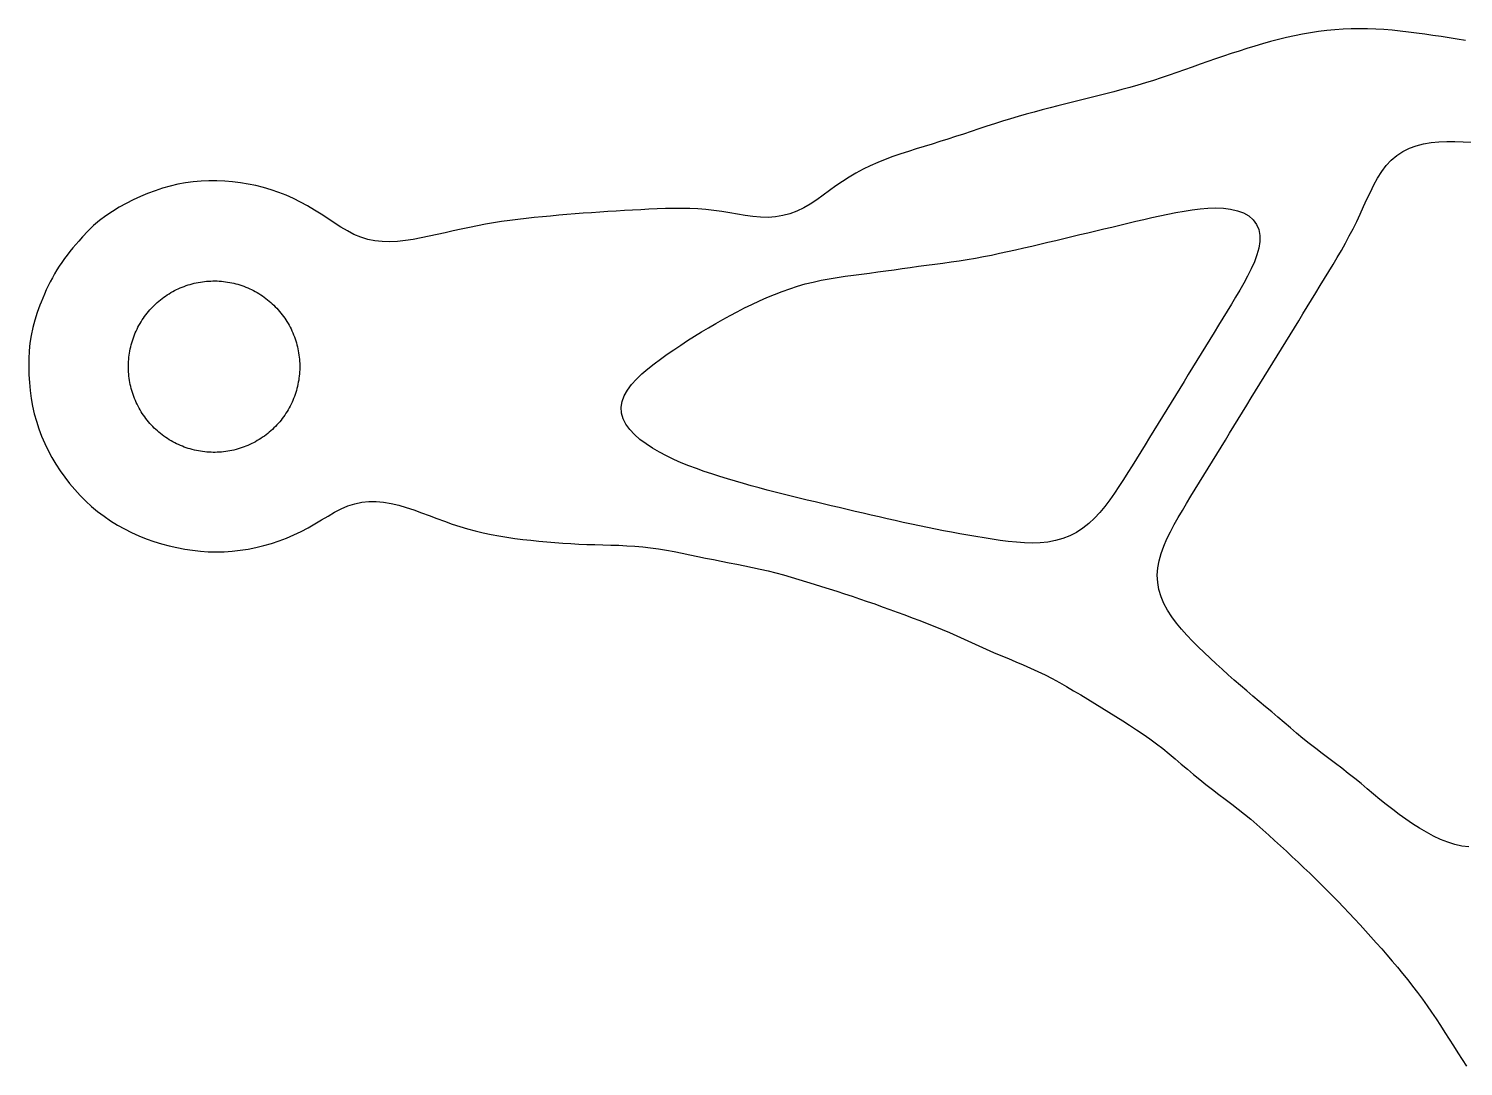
# Model space of a CAD drawing. Header units: metres. Extents: x -163 to 11, y -106 to 38.
# Drawn here: x -162.9 to -75.9, y -24.9 to 38 of the extents above; entities that cross this region are included whole.
import ezdxf

# ---------------------------------------------------------------- set-up
doc = ezdxf.new("R2010")
doc.units = ezdxf.units.M

msp = doc.modelspace()

# ---------------------------------------------------------------- linework, layer by layer
at = {"layer": 'ROCKER'}
for points in [[(-75.737, 37.291), (-76.231, 37.368), (-76.725, 37.445), (-77.218, 37.522), (-77.712, 37.597), (-78.206, 37.67), (-78.701, 37.74), (-79.195, 37.805), (-79.69, 37.864), (-80.186, 37.914), (-80.682, 37.954), (-81.178, 37.984), (-81.675, 38.001), (-82.172, 38.005), (-82.669, 37.997), (-83.165, 37.975), (-83.661, 37.941), (-84.156, 37.894), (-84.649, 37.835), (-85.141, 37.763), (-85.631, 37.679), (-86.119, 37.582), (-86.605, 37.474), (-87.088, 37.356), (-87.569, 37.227), (-88.049, 37.091), (-88.526, 36.947), (-89.003, 36.799), (-89.478, 36.647), (-89.953, 36.491), (-90.427, 36.333), (-90.9, 36.172), (-91.372, 36.01), (-91.844, 35.845), (-92.315, 35.68), (-92.786, 35.514), (-93.257, 35.349), (-93.729, 35.186), (-94.202, 35.027), (-94.677, 34.872), (-95.153, 34.723), (-95.631, 34.579), (-96.111, 34.44), (-96.592, 34.307), (-97.074, 34.177), (-97.558, 34.051), (-98.042, 33.928), (-98.527, 33.807), (-99.013, 33.687), (-99.498, 33.567), (-99.983, 33.447), (-100.468, 33.325), (-100.953, 33.202), (-101.436, 33.077), (-101.919, 32.948), (-102.401, 32.815), (-102.881, 32.678), (-103.36, 32.536), (-103.838, 32.39), (-104.314, 32.24), (-104.79, 32.087), (-105.264, 31.931), (-105.739, 31.773), (-106.213, 31.616), (-106.687, 31.46), (-107.162, 31.306), (-107.638, 31.155), (-108.115, 31.006), (-108.592, 30.858), (-109.068, 30.711), (-109.544, 30.562), (-110.017, 30.408), (-110.487, 30.247), (-110.952, 30.076), (-111.411, 29.893), (-111.862, 29.695), (-112.302, 29.481), (-112.732, 29.25), (-113.15, 29.001), (-113.557, 28.738), (-113.954, 28.462), (-114.343, 28.18), (-114.728, 27.898), (-115.115, 27.624), (-115.506, 27.368), (-115.905, 27.137), (-116.316, 26.939), (-116.738, 26.78), (-117.172, 26.663), (-117.616, 26.59), (-118.068, 26.559), (-118.525, 26.567), (-118.988, 26.606), (-119.453, 26.669), (-119.923, 26.747), (-120.395, 26.83), (-120.871, 26.909), (-121.351, 26.978), (-121.835, 27.033), (-122.323, 27.072), (-122.814, 27.095), (-123.307, 27.103), (-123.802, 27.1), (-124.299, 27.087), (-124.796, 27.069), (-125.294, 27.046), (-125.793, 27.02), (-126.291, 26.993), (-126.789, 26.965), (-127.288, 26.936), (-127.786, 26.906), (-128.284, 26.874), (-128.782, 26.84), (-129.28, 26.804), (-129.777, 26.766), (-130.274, 26.726), (-130.771, 26.684), (-131.268, 26.639), (-131.764, 26.593), (-132.26, 26.544), (-132.756, 26.492), (-133.251, 26.435), (-133.745, 26.372), (-134.238, 26.302), (-134.729, 26.224), (-135.22, 26.138), (-135.71, 26.045), (-136.199, 25.946), (-136.687, 25.842), (-137.174, 25.735), (-137.661, 25.626), (-138.147, 25.518), (-138.633, 25.413), (-139.118, 25.314), (-139.6, 25.225), (-140.079, 25.152), (-140.554, 25.1), (-141.022, 25.076), (-141.481, 25.086), (-141.929, 25.134), (-142.364, 25.225), (-142.788, 25.357), (-143.201, 25.529), (-143.604, 25.735), (-144.002, 25.968), (-144.398, 26.219), (-144.796, 26.48), (-145.198, 26.743), (-145.607, 27.001), (-146.024, 27.249), (-146.449, 27.483), (-146.883, 27.7), (-147.324, 27.898), (-147.773, 28.075), (-148.228, 28.232), (-148.688, 28.369), (-149.153, 28.485), (-149.623, 28.582), (-150.095, 28.658), (-150.571, 28.715), (-151.048, 28.753), (-151.527, 28.772), (-152.005, 28.771), (-152.483, 28.75), (-152.959, 28.71), (-153.431, 28.647), (-153.9, 28.563), (-154.364, 28.455), (-154.823, 28.326), (-155.277, 28.176), (-155.726, 28.007), (-156.169, 27.821), (-156.605, 27.619), (-157.034, 27.402), (-157.454, 27.169), (-157.863, 26.919), (-158.259, 26.651), (-158.639, 26.363), (-159.004, 26.055), (-159.352, 25.725), (-159.683, 25.376), (-159.9, 25.123), (-159.907, 25.115), (-160.092, 24.911), (-160.271, 24.703), (-160.445, 24.49), (-160.614, 24.274), (-160.778, 24.053), (-160.936, 23.828), (-161.088, 23.599), (-161.235, 23.367), (-161.376, 23.131), (-161.511, 22.891), (-161.641, 22.649), (-161.764, 22.403), (-161.881, 22.155), (-161.992, 21.903), (-162.097, 21.649), (-162.185, 21.421), (-162.265, 21.237), (-162.436, 20.787), (-162.583, 20.33), (-162.704, 19.868), (-162.799, 19.4), (-162.869, 18.927), (-162.915, 18.451), (-162.94, 17.972), (-162.947, 17.491), (-162.936, 17.01), (-162.908, 16.53), (-162.862, 16.052), (-162.799, 15.578), (-162.714, 15.108), (-162.609, 14.643), (-162.481, 14.184), (-162.331, 13.731), (-162.16, 13.286), (-161.969, 12.847), (-161.76, 12.417), (-161.533, 11.995), (-161.29, 11.583), (-161.03, 11.181), (-160.753, 10.79), (-160.461, 10.41), (-160.153, 10.043), (-159.828, 9.689), (-159.488, 9.349), (-159.132, 9.024), (-158.761, 8.715), (-158.375, 8.423), (-157.975, 8.148), (-157.563, 7.892), (-157.139, 7.655), (-156.705, 7.437), (-156.262, 7.239), (-155.812, 7.061), (-155.354, 6.9), (-154.892, 6.758), (-154.424, 6.633), (-153.953, 6.525), (-153.479, 6.434), (-153.002, 6.361), (-152.523, 6.307), (-152.043, 6.274), (-151.561, 6.262), (-151.078, 6.273), (-150.595, 6.306), (-150.112, 6.36), (-149.63, 6.435), (-149.151, 6.531), (-148.676, 6.645), (-148.206, 6.778), (-147.744, 6.929), (-147.29, 7.1), (-146.846, 7.29), (-146.413, 7.497), (-145.99, 7.721), (-145.578, 7.957), (-145.173, 8.198), (-144.774, 8.438), (-144.376, 8.666), (-143.976, 8.872), (-143.571, 9.048), (-143.157, 9.184), (-142.734, 9.276), (-142.3, 9.321), (-141.856, 9.32), (-141.405, 9.278), (-140.947, 9.199), (-140.487, 9.09), (-140.025, 8.956), (-139.562, 8.804), (-139.1, 8.639), (-138.639, 8.466), (-138.177, 8.291), (-137.715, 8.119), (-137.25, 7.954), (-136.783, 7.8), (-136.313, 7.658), (-135.839, 7.531), (-135.362, 7.418), (-134.882, 7.318), (-134.4, 7.23), (-133.917, 7.153), (-133.433, 7.084), (-132.949, 7.023), (-132.464, 6.967), (-131.979, 6.917), (-131.493, 6.871), (-131.008, 6.831), (-130.522, 6.795), (-130.036, 6.764), (-129.549, 6.739), (-129.063, 6.719), (-128.577, 6.703), (-128.09, 6.69), (-127.605, 6.676), (-127.12, 6.66), (-126.636, 6.638), (-126.153, 6.606), (-125.672, 6.563), (-125.193, 6.509), (-124.715, 6.442), (-124.238, 6.364), (-123.762, 6.278), (-123.287, 6.185), (-122.812, 6.088), (-122.338, 5.989), (-121.863, 5.891), (-121.388, 5.794), (-120.912, 5.699), (-120.437, 5.606), (-119.961, 5.513), (-119.486, 5.419), (-119.012, 5.322), (-118.54, 5.219), (-118.07, 5.109), (-117.601, 4.991), (-117.134, 4.865), (-116.669, 4.733), (-116.205, 4.596), (-115.741, 4.455), (-115.278, 4.312), (-114.815, 4.167), (-114.353, 4.021), (-113.891, 3.873), (-113.43, 3.723), (-112.969, 3.572), (-112.509, 3.418), (-112.05, 3.261), (-111.592, 3.101), (-111.135, 2.938), (-110.678, 2.772), (-110.223, 2.603), (-109.767, 2.434), (-109.312, 2.264), (-108.858, 2.092), (-108.404, 1.919), (-107.952, 1.74), (-107.502, 1.556), (-107.054, 1.365), (-106.607, 1.168), (-106.162, 0.966), (-105.717, 0.761), (-105.272, 0.557), (-104.826, 0.357), (-104.378, 0.163), (-103.929, -0.027), (-103.48, -0.213), (-103.03, -0.399), (-102.581, -0.587), (-102.135, -0.783), (-101.691, -0.987), (-101.251, -1.203), (-100.814, -1.429), (-100.38, -1.665), (-99.948, -1.909), (-99.519, -2.159), (-99.09, -2.414), (-98.663, -2.672), (-98.237, -2.932), (-97.811, -3.193), (-97.386, -3.455), (-96.962, -3.719), (-96.54, -3.985), (-96.12, -4.253), (-95.705, -4.525), (-95.295, -4.802), (-94.891, -5.086), (-94.495, -5.377), (-94.108, -5.676), (-93.728, -5.983), (-93.355, -6.295), (-92.985, -6.611), (-92.616, -6.928), (-92.244, -7.243), (-91.868, -7.554), (-91.486, -7.859), (-91.099, -8.16), (-90.707, -8.456), (-90.313, -8.75), (-89.921, -9.045), (-89.531, -9.343), (-89.148, -9.646), (-88.771, -9.956), (-88.401, -10.271), (-88.036, -10.592), (-87.675, -10.917), (-87.316, -11.245), (-86.958, -11.573), (-86.601, -11.903), (-86.245, -12.233), (-85.89, -12.565), (-85.537, -12.898), (-85.187, -13.234), (-84.839, -13.573), (-84.494, -13.914), (-84.152, -14.257), (-83.811, -14.603), (-83.471, -14.95), (-83.134, -15.3), (-82.799, -15.651), (-82.465, -16.006), (-82.133, -16.363), (-81.802, -16.722), (-81.473, -17.084), (-81.146, -17.449), (-80.82, -17.817), (-80.497, -18.188), (-80.178, -18.562), (-79.861, -18.939), (-79.549, -19.319), (-79.242, -19.703), (-78.94, -20.09), (-78.643, -20.48), (-78.352, -20.874), (-78.067, -21.271), (-77.787, -21.671), (-77.513, -22.075), (-77.244, -22.481), (-76.978, -22.889), (-76.716, -23.299), (-76.455, -23.71), (-76.196, -24.122), (-75.938, -24.535), (-75.68, -24.948)], [(-75.525, -11.625), (-75.95, -11.587), (-76.381, -11.495), (-76.814, -11.358), (-77.247, -11.182), (-77.677, -10.976), (-78.104, -10.746), (-78.525, -10.497), (-78.942, -10.232), (-79.352, -9.956), (-79.755, -9.668), (-80.152, -9.371), (-80.543, -9.065), (-80.929, -8.753), (-81.311, -8.436), (-81.692, -8.118), (-82.073, -7.8), (-82.457, -7.485), (-82.845, -7.174), (-83.236, -6.869), (-83.631, -6.567), (-84.027, -6.268), (-84.424, -5.969), (-84.82, -5.668), (-85.212, -5.364), (-85.6, -5.054), (-85.984, -4.74), (-86.364, -4.421), (-86.741, -4.099), (-87.118, -3.775), (-87.495, -3.452), (-87.872, -3.13), (-88.251, -2.809), (-88.631, -2.489), (-89.011, -2.169), (-89.389, -1.846), (-89.765, -1.521), (-90.138, -1.193), (-90.507, -0.861), (-90.874, -0.525), (-91.237, -0.186), (-91.597, 0.156), (-91.952, 0.502), (-92.301, 0.853), (-92.64, 1.21), (-92.967, 1.574), (-93.275, 1.947), (-93.56, 2.33), (-93.816, 2.724), (-94.035, 3.129), (-94.211, 3.545), (-94.339, 3.971), (-94.416, 4.404), (-94.439, 4.843), (-94.409, 5.286), (-94.33, 5.729), (-94.206, 6.172), (-94.046, 6.614), (-93.855, 7.052), (-93.641, 7.488), (-93.409, 7.921), (-93.166, 8.352), (-92.916, 8.781), (-92.66, 9.208), (-92.402, 9.635), (-92.141, 10.062), (-91.88, 10.488), (-91.619, 10.914), (-91.357, 11.34), (-91.095, 11.766), (-90.834, 12.192), (-90.572, 12.618), (-90.31, 13.044), (-90.048, 13.47), (-89.786, 13.896), (-89.524, 14.322), (-89.263, 14.748), (-89.001, 15.174), (-88.739, 15.6), (-88.477, 16.026), (-88.215, 16.452), (-87.953, 16.878), (-87.691, 17.304), (-87.43, 17.73), (-87.168, 18.156), (-86.906, 18.582), (-86.644, 19.008), (-86.382, 19.433), (-86.12, 19.859), (-85.858, 20.285), (-85.597, 20.711), (-85.335, 21.137), (-85.073, 21.563), (-84.812, 21.989), (-84.55, 22.416), (-84.29, 22.842), (-84.031, 23.27), (-83.773, 23.698), (-83.519, 24.127), (-83.268, 24.558), (-83.023, 24.992), (-82.786, 25.429), (-82.556, 25.87), (-82.335, 26.313), (-82.123, 26.76), (-81.916, 27.208), (-81.713, 27.654), (-81.507, 28.095), (-81.293, 28.526), (-81.065, 28.941), (-80.816, 29.333), (-80.542, 29.696), (-80.238, 30.023), (-79.903, 30.31), (-79.537, 30.553), (-79.141, 30.752), (-78.72, 30.906), (-78.277, 31.02), (-77.817, 31.096), (-77.344, 31.142), (-76.861, 31.163), (-76.373, 31.163), (-75.88, 31.147), (-75.386, 31.119)]]:
    msp.add_lwpolyline(points, dxfattribs=at)
for points in [[(-125.363, 17.371), (-124.984, 17.671), (-124.593, 17.964), (-124.191, 18.25), (-123.783, 18.531), (-123.369, 18.807), (-122.951, 19.078), (-122.53, 19.344), (-122.105, 19.606), (-121.678, 19.863), (-121.247, 20.115), (-120.814, 20.361), (-120.377, 20.601), (-119.937, 20.834), (-119.493, 21.061), (-119.046, 21.28), (-118.595, 21.49), (-118.14, 21.692), (-117.682, 21.883), (-117.22, 22.063), (-116.754, 22.23), (-116.283, 22.381), (-115.808, 22.517), (-115.329, 22.636), (-114.846, 22.74), (-114.359, 22.83), (-113.87, 22.909), (-113.379, 22.981), (-112.886, 23.047), (-112.393, 23.112), (-111.9, 23.177), (-111.406, 23.244), (-110.913, 23.313), (-110.419, 23.383), (-109.926, 23.453), (-109.432, 23.522), (-108.938, 23.589), (-108.444, 23.655), (-107.949, 23.72), (-107.455, 23.786), (-106.961, 23.855), (-106.467, 23.927), (-105.975, 24.005), (-105.483, 24.088), (-104.993, 24.179), (-104.503, 24.275), (-104.014, 24.377), (-103.526, 24.483), (-103.039, 24.592), (-102.551, 24.704), (-102.065, 24.817), (-101.578, 24.932), (-101.092, 25.047), (-100.605, 25.163), (-100.119, 25.279), (-99.632, 25.395), (-99.146, 25.511), (-98.66, 25.627), (-98.173, 25.743), (-97.687, 25.859), (-97.201, 25.974), (-96.714, 26.09), (-96.228, 26.205), (-95.741, 26.32), (-95.254, 26.434), (-94.767, 26.545), (-94.28, 26.654), (-93.793, 26.758), (-93.305, 26.855), (-92.817, 26.943), (-92.33, 27.018), (-91.845, 27.077), (-91.364, 27.115), (-90.891, 27.128), (-90.431, 27.111), (-89.991, 27.057), (-89.58, 26.964), (-89.207, 26.826), (-88.882, 26.642), (-88.614, 26.411), (-88.41, 26.135), (-88.276, 25.818), (-88.211, 25.467), (-88.213, 25.088), (-88.276, 24.689), (-88.391, 24.276), (-88.549, 23.854), (-88.74, 23.428), (-88.956, 22.999), (-89.19, 22.571), (-89.435, 22.142), (-89.687, 21.715), (-89.944, 21.288), (-90.203, 20.861), (-90.463, 20.435), (-90.725, 20.009), (-90.986, 19.583), (-91.248, 19.157), (-91.51, 18.731), (-91.772, 18.305), (-92.033, 17.879), (-92.295, 17.453), (-92.557, 17.027), (-92.819, 16.601), (-93.081, 16.175), (-93.343, 15.749), (-93.605, 15.323), (-93.866, 14.897), (-94.128, 14.471), (-94.39, 14.045), (-94.652, 13.619), (-94.914, 13.193), (-95.176, 12.767), (-95.438, 12.342), (-95.701, 11.917), (-95.964, 11.492), (-96.229, 11.069), (-96.496, 10.648), (-96.766, 10.23), (-97.042, 9.819), (-97.325, 9.416), (-97.619, 9.026), (-97.927, 8.654), (-98.251, 8.305), (-98.594, 7.983), (-98.958, 7.695), (-99.343, 7.445), (-99.75, 7.236), (-100.176, 7.069), (-100.62, 6.944), (-101.078, 6.859), (-101.548, 6.812), (-102.025, 6.797), (-102.509, 6.809), (-102.996, 6.844), (-103.485, 6.895), (-103.976, 6.959), (-104.467, 7.032), (-104.958, 7.109), (-105.45, 7.191), (-105.941, 7.274), (-106.433, 7.361), (-106.924, 7.449), (-107.414, 7.541), (-107.904, 7.637), (-108.393, 7.736), (-108.882, 7.838), (-109.37, 7.944), (-109.857, 8.052), (-110.344, 8.162), (-110.832, 8.273), (-111.319, 8.384), (-111.805, 8.497), (-112.292, 8.609), (-112.779, 8.722), (-113.266, 8.836), (-113.752, 8.949), (-114.239, 9.063), (-114.725, 9.178), (-115.211, 9.294), (-115.697, 9.41), (-116.183, 9.527), (-116.668, 9.646), (-117.153, 9.766), (-117.637, 9.889), (-118.121, 10.014), (-118.603, 10.142), (-119.085, 10.273), (-119.565, 10.408), (-120.044, 10.547), (-120.522, 10.69), (-120.998, 10.837), (-121.472, 10.99), (-121.944, 11.148), (-122.412, 11.314), (-122.876, 11.489), (-123.334, 11.675), (-123.786, 11.873), (-124.229, 12.085), (-124.661, 12.312), (-125.078, 12.553), (-125.475, 12.811), (-125.844, 13.085), (-126.179, 13.376), (-126.467, 13.682), (-126.7, 14.004), (-126.869, 14.339), (-126.964, 14.684), (-126.984, 15.034), (-126.927, 15.387), (-126.797, 15.737), (-126.602, 16.082), (-126.35, 16.418), (-126.054, 16.745), (-125.721, 17.063)], [(-154.308, 13.006), (-154.417, 13.071), (-154.525, 13.139), (-154.631, 13.21), (-154.736, 13.284), (-154.838, 13.36), (-154.939, 13.438), (-155.038, 13.519), (-155.134, 13.602), (-155.229, 13.688), (-155.321, 13.776), (-155.412, 13.866), (-155.5, 13.958), (-155.586, 14.053), (-155.669, 14.149), (-155.75, 14.248), (-155.829, 14.348), (-155.905, 14.451), (-155.979, 14.555), (-156.05, 14.661), (-156.118, 14.769), (-156.184, 14.878), (-156.247, 14.989), (-156.307, 15.102), (-156.365, 15.215), (-156.419, 15.331), (-156.471, 15.447), (-156.52, 15.565), (-156.566, 15.684), (-156.609, 15.804), (-156.649, 15.926), (-156.687, 16.048), (-156.721, 16.171), (-156.752, 16.294), (-156.78, 16.419), (-156.805, 16.544), (-156.827, 16.67), (-156.846, 16.796), (-156.861, 16.923), (-156.874, 17.05), (-156.884, 17.177), (-156.89, 17.304), (-156.893, 17.432), (-156.893, 17.56), (-156.89, 17.687), (-156.884, 17.815), (-156.875, 17.942), (-156.863, 18.069), (-156.847, 18.196), (-156.829, 18.322), (-156.807, 18.448), (-156.782, 18.573), (-156.754, 18.697), (-156.723, 18.821), (-156.69, 18.944), (-156.653, 19.066), (-156.613, 19.188), (-156.57, 19.308), (-156.524, 19.427), (-156.475, 19.545), (-156.424, 19.662), (-156.369, 19.777), (-156.312, 19.891), (-156.252, 20.004), (-156.189, 20.115), (-156.124, 20.224), (-156.055, 20.332), (-155.985, 20.438), (-155.911, 20.543), (-155.835, 20.645), (-155.757, 20.746), (-155.676, 20.845), (-155.593, 20.942), (-155.507, 21.036), (-155.419, 21.129), (-155.329, 21.219), (-155.237, 21.307), (-155.142, 21.393), (-155.046, 21.477), (-154.947, 21.558), (-154.847, 21.636), (-154.744, 21.712), (-154.64, 21.786), (-154.534, 21.857), (-154.426, 21.925), (-154.317, 21.991), (-154.206, 22.054), (-154.093, 22.114), (-153.979, 22.172), (-153.864, 22.227), (-153.747, 22.278), (-153.63, 22.327), (-153.511, 22.373), (-153.39, 22.417), (-153.269, 22.457), (-153.147, 22.494), (-153.024, 22.528), (-152.901, 22.559), (-152.776, 22.587), (-152.651, 22.612), (-152.525, 22.634), (-152.399, 22.653), (-152.272, 22.669), (-152.145, 22.681), (-152.018, 22.691), (-151.891, 22.697), (-151.763, 22.701), (-151.635, 22.701), (-151.508, 22.698), (-151.38, 22.692), (-151.253, 22.682), (-151.126, 22.67), (-150.999, 22.655), (-150.873, 22.636), (-150.747, 22.614), (-150.622, 22.589), (-150.498, 22.562), (-150.374, 22.531), (-150.251, 22.497), (-150.128, 22.46), (-150.007, 22.42), (-149.887, 22.377), (-149.768, 22.331), (-149.65, 22.283), (-149.533, 22.231), (-149.418, 22.177), (-149.304, 22.119), (-149.191, 22.059), (-149.08, 21.996), (-148.971, 21.931), (-148.863, 21.863), (-148.756, 21.792), (-148.652, 21.719), (-148.549, 21.643), (-148.449, 21.564), (-148.35, 21.483), (-148.253, 21.4), (-148.159, 21.315), (-148.066, 21.227), (-147.976, 21.137), (-147.888, 21.044), (-147.802, 20.95), (-147.718, 20.853), (-147.637, 20.755), (-147.559, 20.654), (-147.483, 20.552), (-147.409, 20.447), (-147.338, 20.341), (-147.27, 20.234), (-147.204, 20.124), (-147.141, 20.013), (-147.081, 19.901), (-147.023, 19.787), (-146.968, 19.671), (-146.917, 19.555), (-146.868, 19.437), (-146.821, 19.318), (-146.778, 19.198), (-146.738, 19.077), (-146.701, 18.955), (-146.667, 18.832), (-146.636, 18.708), (-146.608, 18.583), (-146.583, 18.458), (-146.561, 18.333), (-146.542, 18.206), (-146.526, 18.08), (-146.513, 17.953), (-146.504, 17.825), (-146.497, 17.698), (-146.494, 17.57), (-146.494, 17.443), (-146.497, 17.315), (-146.503, 17.188), (-146.512, 17.06), (-146.525, 16.933), (-146.54, 16.807), (-146.559, 16.68), (-146.581, 16.555), (-146.605, 16.429), (-146.633, 16.305), (-146.664, 16.181), (-146.698, 16.058), (-146.735, 15.936), (-146.775, 15.815), (-146.818, 15.694), (-146.864, 15.575), (-146.912, 15.457), (-146.964, 15.341), (-147.018, 15.225), (-147.076, 15.111), (-147.136, 14.998), (-147.198, 14.887), (-147.264, 14.778), (-147.332, 14.67), (-147.403, 14.564), (-147.476, 14.459), (-147.552, 14.357), (-147.631, 14.256), (-147.711, 14.157), (-147.795, 14.061), (-147.88, 13.966), (-147.968, 13.873), (-148.058, 13.783), (-148.151, 13.695), (-148.245, 13.609), (-148.342, 13.526), (-148.44, 13.445), (-148.541, 13.366), (-148.643, 13.29), (-148.748, 13.216), (-148.854, 13.145), (-148.961, 13.077), (-149.071, 13.011), (-149.182, 12.948), (-149.294, 12.888), (-149.408, 12.83), (-149.523, 12.776), (-149.64, 12.724), (-149.758, 12.675), (-149.877, 12.629), (-149.997, 12.586), (-150.118, 12.546), (-150.24, 12.508), (-150.363, 12.474), (-150.487, 12.443), (-150.612, 12.415), (-150.737, 12.39), (-150.862, 12.368), (-150.989, 12.349), (-151.115, 12.333), (-151.242, 12.321), (-151.37, 12.311), (-151.497, 12.305), (-151.625, 12.302), (-151.752, 12.301), (-151.88, 12.304), (-152.007, 12.311), (-152.135, 12.32), (-152.262, 12.332), (-152.388, 12.348), (-152.515, 12.366), (-152.64, 12.388), (-152.765, 12.413), (-152.89, 12.441), (-153.014, 12.471), (-153.137, 12.505), (-153.259, 12.542), (-153.38, 12.582), (-153.5, 12.625), (-153.62, 12.671), (-153.738, 12.72), (-153.854, 12.771), (-153.97, 12.826), (-154.084, 12.883), (-154.196, 12.943)]]:
    msp.add_lwpolyline(points, close=True, dxfattribs=at)

doc.saveas('drawing.dxf')
